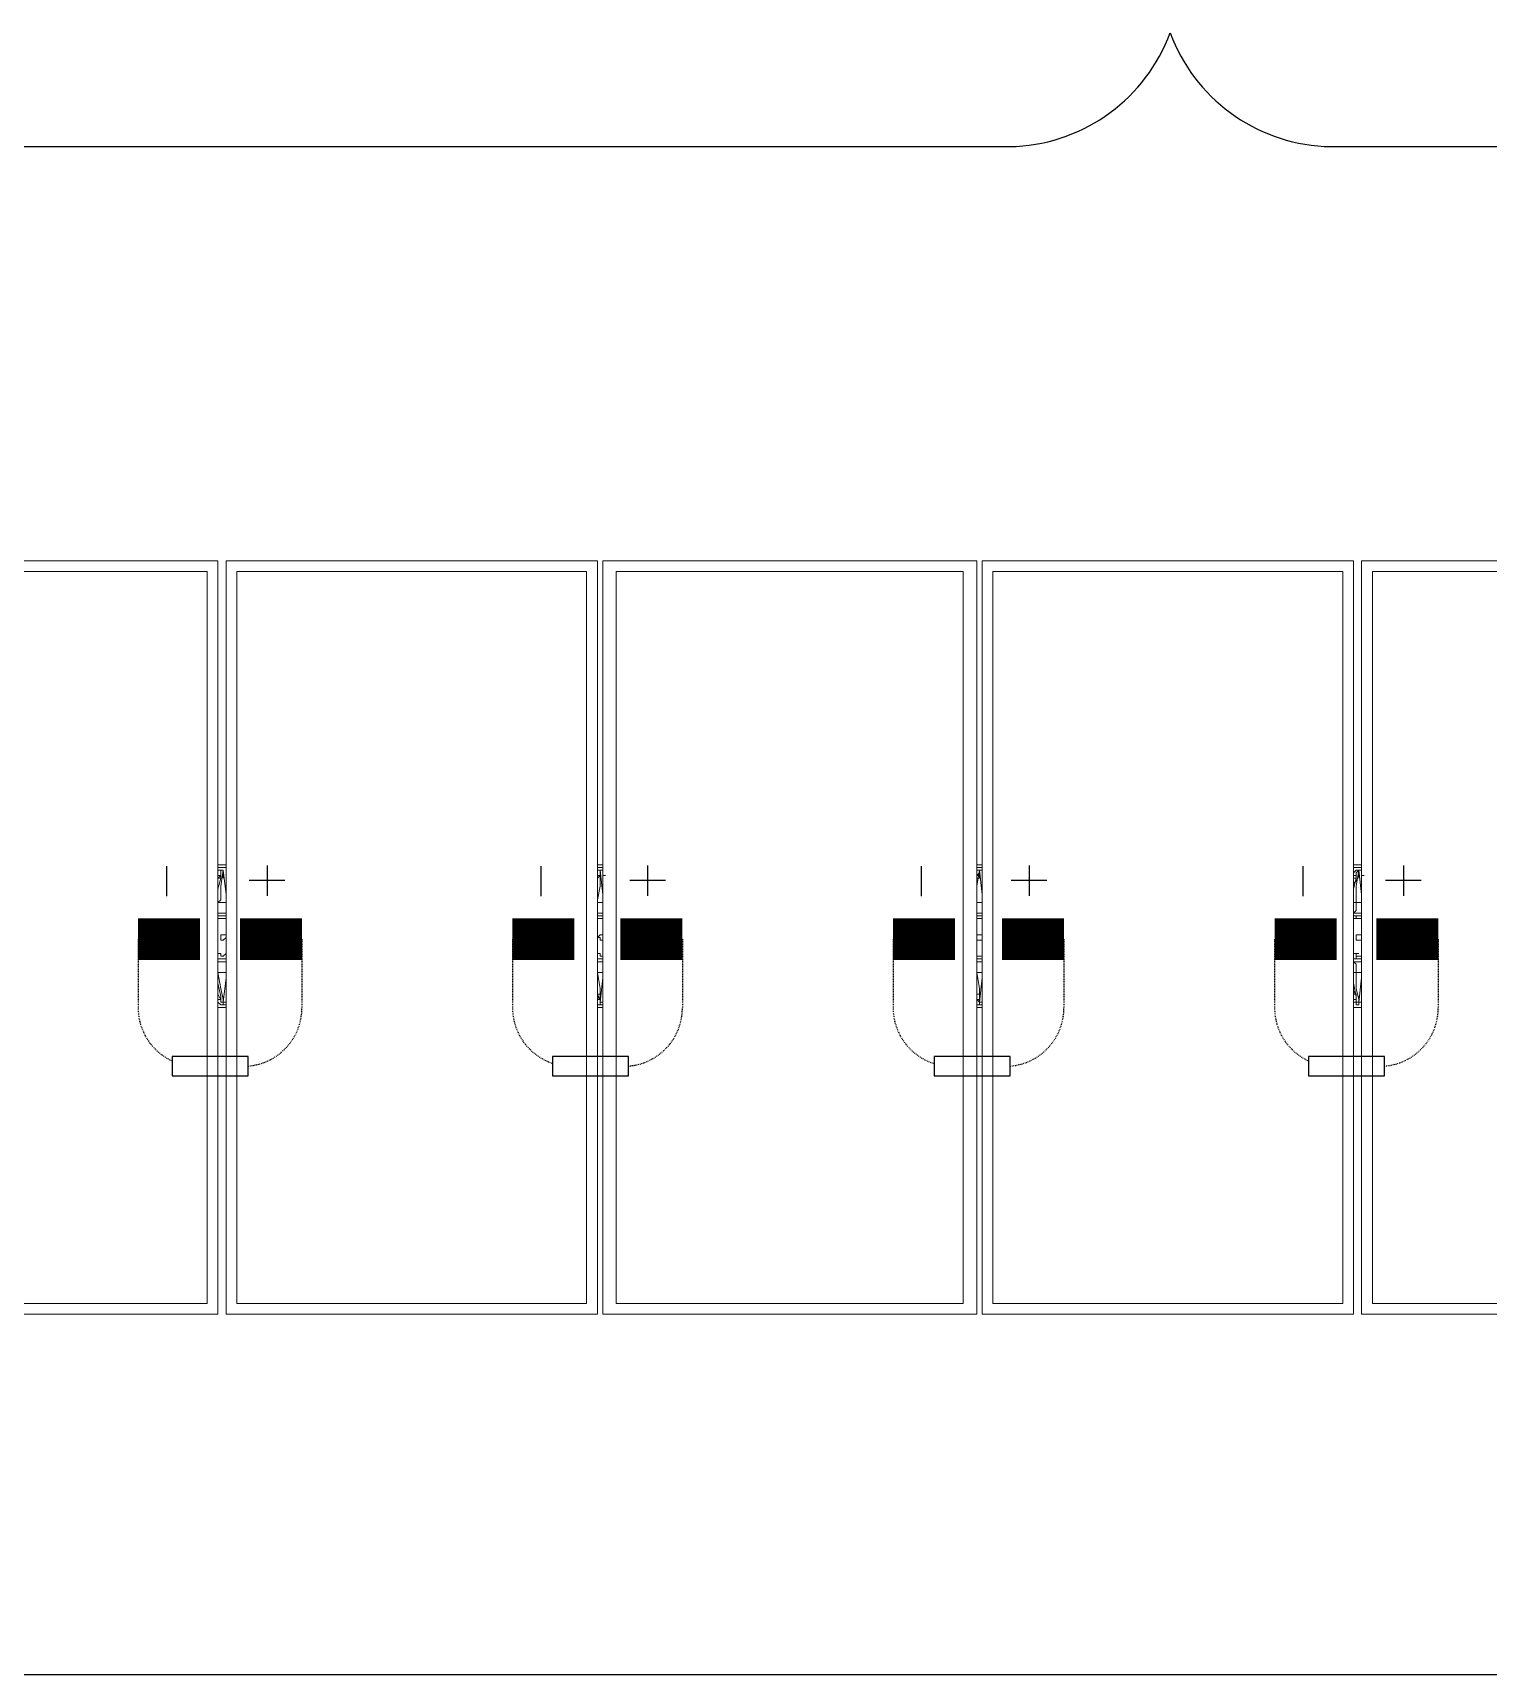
# Model space of a CAD drawing. Header units: feet. Extents: x -13743 to 68376, y -48 to 67763.
# Drawn here: x 2692.1 to 2867, y 9317.7 to 9515.1 of the extents above; entities that cross this region are included whole.
import ezdxf
from ezdxf.lldxf.tags import DXFTag

# ---------------------------------------------------------------- set-up
doc = ezdxf.new("R2010")
doc.units = ezdxf.units.FT
doc.header["$MEASUREMENT"] = 0
doc.linetypes.add('HIDDEN', pattern=[0.375, 0.25, -0.125])
for name, color, linetype in [('E-DC HARNESS-POS', 10, 'DC HARNESS CABLE'), ('E-HARN-COMP', 8, 'Continuous'), ('E-TRNK-CABL-NEG', 6, 'HIDDEN'), ('E-TRUNK-CABLE-POS', 6, 'HIDDEN'), ('G-ANNO-TEXT', 1, 'Continuous'), ('Polarity-Text', 7, 'Continuous')]:
    doc.layers.add(name, color=color, linetype=linetype)
doc.styles.get("Standard").update_dxf_attribs({"font": 'arial.ttf'})
tags = doc.linetypes.add('DC HARNESS CABLE', pattern='A,0.5,-0.2,["DH",Standard,S=0.1,R=0,X=-0.1,Y=-0.05],-0.2', length=0.9).pattern_tags.tags
tags[6] = DXFTag(74, 10)

# ---------------------------------------------------------------- blocks, each defined once
blk = doc.blocks.new('A$C4742fff2')
at = {"lineweight": 5}
for points in [[(2.1999, 0), (2.4299, 0), (2.4299, 0.4666), (2.1999, 0.4666)], [(2.2066, 0.46), (2.4232, 0.46), (2.4232, 0.0067), (2.2066, 0.0067)], [(2.6649, 0.4666), (2.4349, 0.4666), (2.4349, 0), (2.6649, 0)], [(2.4416, 0.46), (2.6582, 0.46), (2.6582, 0.0067), (2.4416, 0.0067)], [(2.8999, 0.4666), (2.6682, 0.4666), (2.6682, 0), (2.8999, 0)], [(2.6766, 0.46), (2.8915, 0.46), (2.8915, 0.0067), (2.6766, 0.0067)], [(2.9032, 0), (3.1332, 0), (3.1332, 0.4666), (2.9032, 0.4666)], [(2.9099, 0.46), (3.1265, 0.46), (3.1265, 0.0067), (2.9099, 0.0067)], [(3.1382, 0), (3.3682, 0), (3.3682, 0.4666), (3.1382, 0.4666)], [(3.3615, 0.0067), (3.3615, 0.46), (3.1449, 0.46), (3.1449, 0.0067)], [(2.4332, 0.235), (2.4316, 0.235), (2.4316, 0.2317), (2.4332, 0.2317), (2.4349, 0.2333), (2.4349, 0.235)], [(2.6682, 0.235), (2.6666, 0.235), (2.6649, 0.2333), (2.6666, 0.2333), (2.6666, 0.2317), (2.6682, 0.2317), (2.6682, 0.2333)], [(2.9015, 0.235), (2.8999, 0.235), (2.8999, 0.2317), (2.9032, 0.2317), (2.9032, 0.2333), (2.9032, 0.235)], [(3.1365, 0.235), (3.1349, 0.235), (3.1349, 0.2317), (3.1382, 0.2317), (3.1382, 0.2333), (3.1382, 0.235)]]:
    blk.add_lwpolyline(points, close=True, dxfattribs=at)
for points in [[(2.4349, 0.2783), (2.4299, 0.2783)], [(2.4316, 0.255), (2.4299, 0.255), (2.4316, 0.2567), (2.4316, 0.265), (2.4332, 0.275), (2.4316, 0.275), (2.4316, 0.2717), (2.4299, 0.27)], [(2.6682, 0.2783), (2.6649, 0.2783)], [(2.6649, 0.27), (2.6666, 0.2717), (2.6666, 0.275), (2.6682, 0.275)], [(2.6666, 0.255), (2.6649, 0.255), (2.6649, 0.2567), (2.6666, 0.265), (2.6666, 0.275)], [(2.9032, 0.2783), (2.8999, 0.2783)], [(2.8999, 0.27), (2.8999, 0.2717), (2.9015, 0.2733), (2.9015, 0.275), (2.9032, 0.275), (2.9015, 0.275), (2.8999, 0.265), (2.8999, 0.255), (2.9015, 0.255)], [(3.1382, 0.2783), (3.1332, 0.2783)], [(3.1332, 0.255), (3.1349, 0.255), (3.1349, 0.265), (3.1365, 0.275), (3.1382, 0.275), (3.1365, 0.275), (3.1349, 0.2733), (3.1349, 0.2717), (3.1349, 0.27)], [(2.4332, 0.27), (2.4332, 0.2733)], [(2.6682, 0.27), (2.6682, 0.2733)], [(2.9015, 0.27), (2.9015, 0.2733)], [(3.1365, 0.27), (3.1365, 0.2733)], [(2.4316, 0.2483), (2.4299, 0.2483), (2.4299, 0.255)], [(2.6666, 0.2483), (2.6649, 0.2483), (2.6649, 0.255)], [(2.9015, 0.2483), (2.8999, 0.2483), (2.8999, 0.255)], [(3.1365, 0.2483), (3.1349, 0.2483), (3.1332, 0.2483), (3.1349, 0.25), (3.1349, 0.255)], [(2.4349, 0.2483), (2.4299, 0.2483)], [(2.4349, 0.2467), (2.4299, 0.2467), (2.4316, 0.2467)], [(2.4349, 0.245), (2.4316, 0.245), (2.4299, 0.245), (2.4299, 0.2467)], [(2.6682, 0.2483), (2.6649, 0.2483)], [(2.6682, 0.2467), (2.6649, 0.2467), (2.6666, 0.2467)], [(2.6649, 0.2467), (2.6649, 0.245), (2.6682, 0.245)], [(2.9032, 0.2483), (2.8999, 0.2483)], [(2.9032, 0.2467), (2.8999, 0.2467), (2.9015, 0.2467)], [(2.8999, 0.2467), (2.8999, 0.245), (2.9032, 0.245)], [(3.1382, 0.2483), (3.1332, 0.2483)], [(3.1382, 0.2467), (3.1349, 0.2467), (3.1332, 0.2467)], [(3.1382, 0.245), (3.1349, 0.245), (3.1332, 0.245)], [(3.1349, 0.245), (3.1349, 0.2467)], [(2.4349, 0.2233), (2.4332, 0.2217), (2.4316, 0.2217), (2.4316, 0.2233), (2.4299, 0.2233), (2.4299, 0.22), (2.4299, 0.2183), (2.4299, 0.2117), (2.4316, 0.2017), (2.4332, 0.195), (2.4332, 0.1933), (2.4349, 0.1933)], [(2.4349, 0.22), (2.4299, 0.22), (2.4316, 0.22)], [(2.4299, 0.2183), (2.4349, 0.2183)], [(2.6682, 0.2233), (2.6682, 0.2217), (2.6666, 0.2217), (2.6666, 0.2233), (2.6649, 0.2233), (2.6649, 0.22), (2.6649, 0.2183)], [(2.6682, 0.22), (2.6649, 0.22), (2.6666, 0.22)], [(2.6682, 0.2183), (2.6649, 0.2183), (2.6649, 0.2117), (2.6666, 0.2017), (2.6666, 0.1933), (2.6666, 0.1917), (2.6682, 0.1917)], [(2.9032, 0.2233), (2.9032, 0.2217), (2.8999, 0.2217), (2.8999, 0.2233), (2.8999, 0.22), (2.8999, 0.2183)], [(2.9032, 0.22), (2.8999, 0.22), (2.9015, 0.22)], [(2.9032, 0.2183), (2.8999, 0.2183), (2.8999, 0.2117), (2.9015, 0.2017), (2.9015, 0.1933), (2.9032, 0.1933)], [(3.1382, 0.2233), (3.1382, 0.2217), (3.1349, 0.2217), (3.1349, 0.2233), (3.1332, 0.2233)], [(3.1349, 0.2117), (3.1349, 0.2167), (3.1332, 0.2183), (3.1332, 0.22), (3.1349, 0.22), (3.1382, 0.22)], [(3.1382, 0.2183), (3.1349, 0.2183), (3.1332, 0.2183)], [(3.1349, 0.22), (3.1349, 0.2233), (3.1365, 0.2233)], [(3.1332, 0.2117), (3.1349, 0.2117), (3.1349, 0.2017), (3.1365, 0.195), (3.1365, 0.1933), (3.1382, 0.1933)], [(2.4299, 0.1983), (2.4316, 0.195), (2.4316, 0.1933), (2.4332, 0.1933), (2.4332, 0.1917), (2.4349, 0.1917)], [(2.4332, 0.1967), (2.4332, 0.1933), (2.4332, 0.1917)], [(2.6666, 0.1917), (2.6666, 0.195), (2.6649, 0.1983)], [(2.6666, 0.1933), (2.6682, 0.1933), (2.6682, 0.1967)], [(2.8999, 0.1983), (2.8999, 0.195), (2.9015, 0.1933), (2.9015, 0.1917), (2.9032, 0.1917)], [(2.9015, 0.1967), (2.9015, 0.1933), (2.9015, 0.1917)], [(3.1349, 0.1983), (3.1349, 0.195), (3.1349, 0.1933), (3.1365, 0.1933), (3.1365, 0.1917), (3.1365, 0.1933), (3.1365, 0.1967)], [(2.4349, 0.19), (2.4299, 0.19)], [(2.6682, 0.19), (2.6649, 0.19)], [(2.9032, 0.19), (2.8999, 0.19)], [(3.1382, 0.19), (3.1332, 0.19)]]:
    blk.add_lwpolyline(points, dxfattribs=at)
at = {"color": 8, "lineweight": 5, "true_color": 0x808080}
for points in [[(2.4349, 0.2767), (2.4299, 0.2767)], [(2.4299, 0.2733), (2.4299, 0.275), (2.4332, 0.275), (2.4349, 0.26)], [(2.6682, 0.2767), (2.6649, 0.2767)], [(2.6649, 0.2733), (2.6649, 0.275), (2.6666, 0.275), (2.6682, 0.26)], [(2.9032, 0.2767), (2.8999, 0.2767)], [(2.8999, 0.2733), (2.8999, 0.275), (2.9015, 0.275), (2.9032, 0.26)], [(3.1382, 0.2767), (3.1332, 0.2767)], [(3.1332, 0.2733), (3.1349, 0.275), (3.1365, 0.275), (3.1382, 0.26)], [(2.4299, 0.2717), (2.4316, 0.2717), (2.4316, 0.27), (2.4299, 0.2633)], [(2.4299, 0.2667), (2.4299, 0.27), (2.4316, 0.27)], [(2.4332, 0.2733), (2.4332, 0.2733)], [(2.6649, 0.2717), (2.6666, 0.2717), (2.6649, 0.27), (2.6649, 0.2633)], [(2.6649, 0.2667), (2.6649, 0.27)], [(2.6682, 0.2733), (2.6682, 0.2733)], [(2.6682, 0.2717), (2.6682, 0.27), (2.6682, 0.2717), (2.6699, 0.2717)], [(2.8999, 0.2633), (2.8999, 0.2717), (2.9015, 0.2717)], [(2.8999, 0.2667), (2.8999, 0.27), (2.9015, 0.27)], [(2.9015, 0.2733), (2.9015, 0.2733)], [(2.9032, 0.2717), (2.9032, 0.2717)], [(3.1332, 0.2717), (3.1349, 0.2717), (3.1349, 0.27), (3.1332, 0.2633)], [(3.1332, 0.27), (3.1349, 0.27), (3.1349, 0.2683), (3.1332, 0.2667)], [(3.1365, 0.2733), (3.1365, 0.2733)], [(3.1382, 0.2717), (3.1382, 0.27), (3.1382, 0.2717), (3.1399, 0.2717)], [(2.4349, 0.255), (2.4299, 0.255)], [(2.6682, 0.255), (2.6649, 0.255)], [(2.9032, 0.255), (2.8999, 0.255)], [(3.1382, 0.255), (3.1349, 0.255)], [(2.4299, 0.2117), (2.4349, 0.2117)], [(2.4299, 0.195), (2.4316, 0.195), (2.4316, 0.1967), (2.4299, 0.205)], [(2.4349, 0.2083), (2.4332, 0.1933)], [(2.6649, 0.2117), (2.6682, 0.2117)], [(2.6649, 0.195), (2.6666, 0.195), (2.6649, 0.1967), (2.6649, 0.205)], [(2.6682, 0.2083), (2.6666, 0.1933)], [(2.8999, 0.2117), (2.9032, 0.2117)], [(2.8999, 0.205), (2.8999, 0.195), (2.9015, 0.195)], [(2.9032, 0.2083), (2.9015, 0.1933)], [(3.1332, 0.195), (3.1349, 0.195), (3.1349, 0.1967), (3.1332, 0.205)], [(3.1349, 0.2117), (3.1382, 0.2117)], [(3.1382, 0.2083), (3.1365, 0.1933)], [(2.4299, 0.1983), (2.4299, 0.2)], [(2.4332, 0.1917), (2.4316, 0.1917), (2.4299, 0.1933)], [(2.4332, 0.1933), (2.4332, 0.1933)], [(2.4349, 0.1983), (2.4349, 0.195), (2.4349, 0.1967)], [(2.6666, 0.1983), (2.6649, 0.1983), (2.6649, 0.2)], [(2.6666, 0.1917), (2.6649, 0.1917), (2.6649, 0.1933)], [(2.6682, 0.1983), (2.6682, 0.195), (2.6682, 0.1967)], [(2.6682, 0.1933), (2.6682, 0.1933)], [(2.9015, 0.1983), (2.8999, 0.1983), (2.8999, 0.2)], [(2.9015, 0.1917), (2.8999, 0.1917), (2.8999, 0.1933)], [(2.9015, 0.1933), (2.9015, 0.1933)], [(2.9032, 0.1967), (2.9032, 0.195), (2.9032, 0.1983)], [(2.9032, 0.195), (2.9032, 0.195)], [(3.1332, 0.1983), (3.1349, 0.1983), (3.1332, 0.2)], [(3.1365, 0.1917), (3.1349, 0.1917), (3.1349, 0.1933), (3.1332, 0.1933)], [(3.1365, 0.1933), (3.1365, 0.1933)], [(3.1382, 0.1983), (3.1382, 0.195), (3.1382, 0.1967)], [(2.4349, 0.19), (2.4299, 0.19)], [(2.6682, 0.19), (2.6649, 0.19)], [(2.9032, 0.19), (2.8999, 0.19)], [(3.1382, 0.19), (3.1332, 0.19)]]:
    blk.add_lwpolyline(points, dxfattribs=at)
for points in [[(2.4349, 0.2717), (2.4349, 0.27)], [(2.9032, 0.2717), (2.9032, 0.27)]]:
    blk.add_lwpolyline(points, close=True, dxfattribs=at)

msp = doc.modelspace()

# ---------------------------------------------------------------- linework, layer by layer
at = {"layer": 'E-DC HARNESS-POS', "ltscale": 0.5}
msp.add_lwpolyline([(2261.08, 9317.81), (4184.35, 9317.72)], dxfattribs=at)
at = {"layer": 'E-HARN-COMP', "const_width": 5}
for points in [[(2704.79, 9406.14), (2712.24, 9406.14)], [(2717.02, 9406.14), (2724.48, 9406.14)], [(2749.78, 9406.14), (2757.23, 9406.14)], [(2762.76, 9406.14), (2770.21, 9406.14)], [(2795.52, 9406.14), (2802.97, 9406.14)], [(2808.61, 9406.14), (2816.06, 9406.14)], [(2841.37, 9406.14), (2848.82, 9406.14)], [(2853.6, 9406.14), (2861.05, 9406.14)]]:
    msp.add_lwpolyline(points, dxfattribs=at)
at = {"layer": 'E-HARN-COMP'}
for points in [[(2713.44, 9392.06), (2708.87, 9392.06), (2708.87, 9389.73), (2713.44, 9389.73)], [(2713.44, 9389.73), (2718, 9389.73), (2718, 9392.06), (2713.44, 9392.06)], [(2759.18, 9392.06), (2754.61, 9392.06), (2754.61, 9389.73), (2759.18, 9389.73)], [(2759.18, 9389.73), (2763.74, 9389.73), (2763.74, 9392.06), (2759.18, 9392.06)], [(2805.03, 9392.06), (2800.46, 9392.06), (2800.46, 9389.73), (2805.03, 9389.73)], [(2805.03, 9389.73), (2809.59, 9389.73), (2809.59, 9392.06), (2805.03, 9392.06)], [(2850.02, 9392.06), (2845.45, 9392.06), (2845.45, 9389.73), (2850.02, 9389.73)], [(2850.02, 9389.73), (2854.58, 9389.73), (2854.58, 9392.06), (2850.02, 9392.06)]]:
    msp.add_lwpolyline(points, dxfattribs=at)
at = {"layer": 'E-TRNK-CABL-NEG', "ltscale": 0.1}
for points in [[(2704.79, 9406.14), (2704.79, 9397.91, 0.292793), (2708.87, 9391.52, 0.292793)], [(2749.78, 9406.14), (2749.78, 9397.91, 0.32416), (2754.61, 9391.23, 0.32416)], [(2795.52, 9406.14), (2795.52, 9397.91, 0.328669), (2800.46, 9391.2, 0.328669)], [(2841.37, 9406.14), (2841.37, 9397.91, 0.292806), (2845.45, 9391.52, 0.292806)]]:
    msp.add_lwpolyline(points, format="xyb", dxfattribs=at)
at = {"layer": 'E-TRUNK-CABLE-POS', "ltscale": 0.1}
for points in [[(2724.48, 9406.14), (2724.48, 9397.91, -0.391396), (2718, 9390.9, -0.391396)], [(2770.21, 9406.14), (2770.21, 9397.91, -0.391396), (2763.74, 9390.9, -0.391396)], [(2816.06, 9406.14), (2816.06, 9397.91, -0.391396), (2809.59, 9390.9, -0.391396)], [(2861.05, 9406.14), (2861.05, 9397.91, -0.391396), (2854.58, 9390.9, -0.391396)]]:
    msp.add_lwpolyline(points, format="xyb", dxfattribs=at)
at = {"layer": 'G-ANNO-TEXT', "flags": 128}
msp.add_lwpolyline([(2247.39, 9487.76, -0.401002), (2263.39, 9501.4), (2810.32, 9501.4, 0.298343), (2828.82, 9515.05, 0.298343), (2847.33, 9501.4), (3437.26, 9501.4, -0.298343), (3455.77, 9487.76)], format="xyb", dxfattribs=at)
at = {"layer": 'Polarity-Text'}
for p, q in [((2708.18, 9414.92), (2708.18, 9411.3)), ((2720.28, 9414.99), (2720.28, 9411.37)), ((2753.18, 9414.92), (2753.18, 9411.3)), ((2766.02, 9414.99), (2766.02, 9411.37)), ((2798.91, 9414.92), (2798.91, 9411.3)), ((2811.87, 9414.99), (2811.87, 9411.37)), ((2844.76, 9414.92), (2844.76, 9411.3)), ((2856.86, 9414.99), (2856.86, 9411.37)), ((2722.42, 9413.18), (2718.14, 9413.18)), ((2768.16, 9413.18), (2763.88, 9413.18)), ((2814.01, 9413.18), (2809.73, 9413.18)), ((2859, 9413.18), (2854.72, 9413.18))]:
    msp.add_line(p, q, dxfattribs=at)

# ---------------------------------------------------------------- block references
at = {"xscale": 194.04614304, "yscale": 194.04614304, "zscale": 194.04614304}
msp.add_blockref('A$C4742fff2', (2242.87, 9361.08), dxfattribs=at)

doc.saveas('drawing.dxf')
